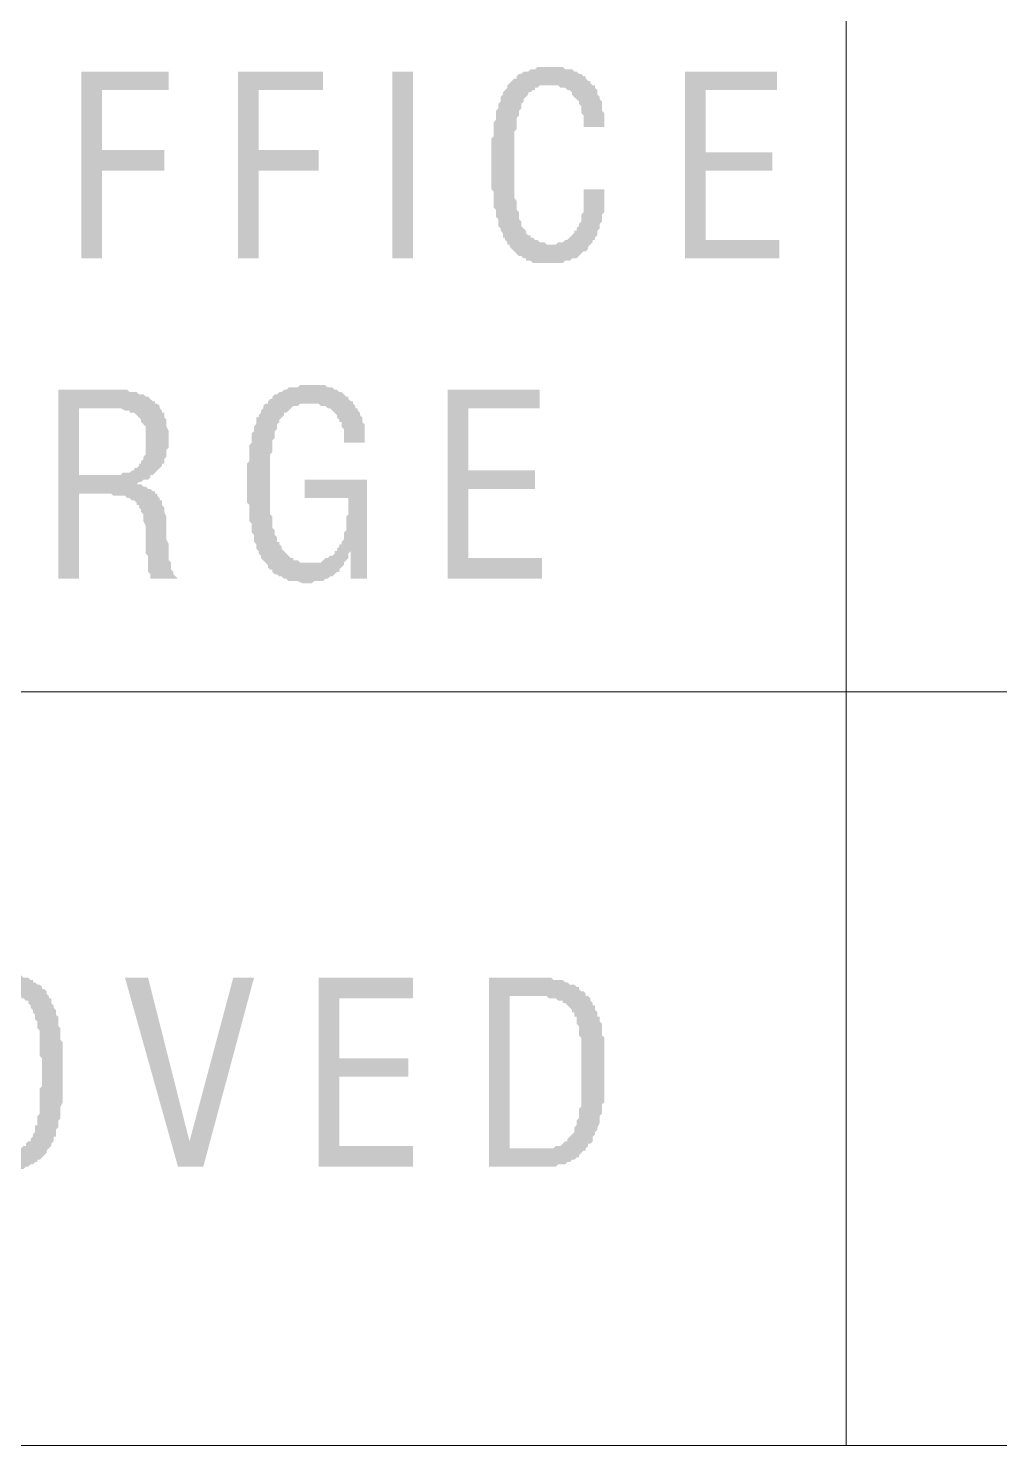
# Model space of a CAD drawing. Header units: millimetres. Extents: x 29 to 95071, y 20 to 67221.
# Drawn here: x 72826 to 74916, y 1616 to 4663 of the extents above; entities that cross this region are included whole.
import ezdxf

# ---------------------------------------------------------------- set-up
doc = ezdxf.new("R2010")
doc.units = ezdxf.units.MM

msp = doc.modelspace()

# ---------------------------------------------------------------- hatches: boundary and pattern name
h = msp.add_hatch(color=7)
h.dxf.hatch_style = 2
h.paths.add_polyline_path([(74020.4, 4317.1), (74065, 4317.1), (74065, 4307.2), (74065, 4302.2), (74065, 4297.3), (74065, 4287.3), (74065, 4282.4), (74065, 4277.4), (74065, 4272.5), (74065, 4267.5), (74060, 4262.6), (74060, 4257.6), (74060, 4252.6), (74060, 4247.7), (74055.1, 4242.7), (74055.1, 4237.8), (74055.1, 4232.8), (74050.1, 4227.9), (74050.1, 4222.9), (74050.1, 4217.9), (74045.1, 4213), (74045.1, 4208), (74040.2, 4208), (74040.2, 4203.1), (74035.2, 4198.1), (74030.3, 4193.2), (74030.3, 4188.2), (74025.3, 4183.3), (74020.4, 4183.3), (74015.4, 4178.3), (74010.5, 4173.3), (74005.5, 4168.4), (74000.5, 4168.4), (73995.6, 4168.4), (73990.6, 4163.4), (73985.7, 4163.4), (73980.7, 4163.4), (73975.8, 4158.5), (73970.8, 4158.5), (73965.8, 4158.5), (73960.9, 4158.5), (73955.9, 4158.5), (73951, 4158.5), (73946, 4158.5), (73941.1, 4158.5), (73936.1, 4158.5), (73926.2, 4158.5), (73921.2, 4158.5), (73916.3, 4158.5), (73911.3, 4158.5), (73906.4, 4163.4), (73901.4, 4163.4), (73896.5, 4163.4), (73896.5, 4168.4), (73891.5, 4168.4), (73886.5, 4173.3), (73881.6, 4173.3), (73876.6, 4178.3), (73871.7, 4183.3), (73866.7, 4188.2), (73861.8, 4193.2), (73861.8, 4198.1), (73856.8, 4198.1), (73856.8, 4203.1), (73851.8, 4208), (73851.8, 4213), (73846.9, 4213), (73846.9, 4217.9), (73846.9, 4222.9), (73841.9, 4227.9), (73841.9, 4232.8), (73837, 4237.8), (73837, 4242.7), (73837, 4247.7), (73837, 4252.6), (73832, 4257.6), (73832, 4262.6), (73832, 4267.5), (73832, 4272.5), (73827.1, 4277.4), (73827.1, 4282.4), (73827.1, 4287.3), (73827.1, 4292.3), (73827.1, 4297.3), (73827.1, 4302.2), (73827.1, 4312.1), (73822.1, 4317.1), (73822.1, 4322), (73822.1, 4327), (73822.1, 4336.9), (73822.1, 4341.9), (73822.1, 4346.8), (73822.1, 4356.7), (73822.1, 4361.7), (73822.1, 4366.6), (73822.1, 4376.6), (73822.1, 4381.5), (73822.1, 4386.5), (73822.1, 4396.4), (73822.1, 4401.3), (73822.1, 4406.3), (73822.1, 4416.2), (73822.1, 4421.2), (73822.1, 4426.1), (73827.1, 4431.1), (73827.1, 4441), (73827.1, 4445.9), (73827.1, 4450.9), (73827.1, 4455.9), (73827.1, 4460.8), (73832, 4465.8), (73832, 4470.7), (73832, 4475.7), (73832, 4480.6), (73832, 4485.6), (73837, 4490.6), (73837, 4495.5), (73837, 4500.5), (73841.9, 4505.4), (73841.9, 4510.4), (73841.9, 4515.3), (73846.9, 4520.3), (73846.9, 4525.3), (73851.8, 4530.2), (73856.8, 4535.2), (73856.8, 4540.1), (73861.8, 4545.1), (73866.7, 4550), (73871.7, 4555), (73876.6, 4555), (73876.6, 4559.9), (73881.6, 4564.9), (73886.5, 4564.9), (73891.5, 4569.9), (73896.5, 4569.9), (73901.4, 4569.9), (73906.4, 4574.8), (73911.3, 4574.8), (73916.3, 4574.8), (73921.2, 4579.8), (73926.2, 4579.8), (73931.1, 4579.8), (73936.1, 4579.8), (73941.1, 4579.8), (73946, 4579.8), (73955.9, 4579.8), (73960.9, 4579.8), (73965.8, 4579.8), (73970.8, 4579.8), (73975.8, 4579.8), (73980.7, 4574.8), (73985.7, 4574.8), (73990.6, 4574.8), (73995.6, 4574.8), (74000.5, 4569.9), (74005.5, 4569.9), (74010.5, 4564.9), (74015.4, 4564.9), (74020.4, 4559.9), (74025.3, 4559.9), (74025.3, 4555), (74030.3, 4550), (74035.2, 4550), (74035.2, 4545.1), (74040.2, 4540.1), (74045.1, 4540.1), (74045.1, 4535.2), (74050.1, 4530.2), (74050.1, 4525.3), (74050.1, 4520.3), (74055.1, 4515.3), (74055.1, 4510.4), (74060, 4505.4), (74060, 4500.5), (74060, 4495.5), (74060, 4490.6), (74060, 4485.6), (74065, 4480.6), (74065, 4475.7), (74065, 4465.8), (74065, 4460.8), (74065, 4455.9), (74065, 4450.9), (74020.4, 4450.9), (74020.4, 4455.9), (74020.4, 4465.8), (74020.4, 4470.7), (74020.4, 4475.7), (74015.4, 4480.6), (74015.4, 4485.6), (74015.4, 4490.6), (74015.4, 4495.5), (74010.5, 4500.5), (74010.5, 4505.4), (74005.5, 4510.4), (74000.5, 4515.3), (73995.6, 4520.3), (73995.6, 4525.3), (73990.6, 4530.2), (73985.7, 4530.2), (73980.7, 4535.2), (73975.8, 4535.2), (73970.8, 4535.2), (73965.8, 4540.1), (73960.9, 4540.1), (73955.9, 4540.1), (73951, 4540.1), (73946, 4540.1), (73941.1, 4540.1), (73936.1, 4540.1), (73931.1, 4540.1), (73926.2, 4540.1), (73921.2, 4535.2), (73916.3, 4535.2), (73916.3, 4530.2), (73911.3, 4530.2), (73906.4, 4525.3), (73901.4, 4525.3), (73901.4, 4520.3), (73896.5, 4515.3), (73891.5, 4510.4), (73891.5, 4505.4), (73886.5, 4500.5), (73886.5, 4495.5), (73886.5, 4490.6), (73881.6, 4485.6), (73881.6, 4480.6), (73881.6, 4475.7), (73876.6, 4470.7), (73876.6, 4465.8), (73876.6, 4460.8), (73876.6, 4455.9), (73876.6, 4450.9), (73876.6, 4445.9), (73871.7, 4441), (73871.7, 4436), (73871.7, 4431.1), (73871.7, 4421.2), (73871.7, 4416.2), (73871.7, 4411.3), (73871.7, 4406.3), (73871.7, 4396.4), (73871.7, 4391.4), (73871.7, 4386.5), (73871.7, 4376.6), (73871.7, 4371.6), (73871.7, 4366.6), (73871.7, 4361.7), (73871.7, 4351.8), (73871.7, 4346.8), (73871.7, 4336.9), (73871.7, 4331.9), (73871.7, 4327), (73871.7, 4322), (73871.7, 4312.1), (73871.7, 4307.2), (73871.7, 4302.2), (73871.7, 4297.3), (73876.6, 4292.3), (73876.6, 4287.3), (73876.6, 4282.4), (73876.6, 4277.4), (73876.6, 4272.5), (73881.6, 4267.5), (73881.6, 4262.6), (73881.6, 4257.6), (73881.6, 4252.6), (73886.5, 4247.7), (73886.5, 4242.7), (73886.5, 4237.8), (73891.5, 4232.8), (73896.5, 4227.9), (73896.5, 4222.9), (73901.4, 4217.9), (73906.4, 4217.9), (73906.4, 4213), (73911.3, 4213), (73916.3, 4208), (73921.2, 4208), (73926.2, 4203.1), (73931.1, 4203.1), (73936.1, 4203.1), (73941.1, 4198.1), (73946, 4198.1), (73951, 4198.1), (73955.9, 4198.1), (73960.9, 4198.1), (73965.8, 4203.1), (73970.8, 4203.1), (73975.8, 4203.1), (73980.7, 4208), (73985.7, 4208), (73990.6, 4213), (73995.6, 4217.9), (74000.5, 4222.9), (74000.5, 4227.9), (74005.5, 4227.9), (74005.5, 4232.8), (74010.5, 4237.8), (74010.5, 4242.7), (74015.4, 4247.7), (74015.4, 4252.6), (74015.4, 4257.6), (74015.4, 4262.6), (74020.4, 4267.5), (74020.4, 4272.5), (74020.4, 4277.4), (74020.4, 4282.4), (74020.4, 4292.3), (74020.4, 4297.3), (74020.4, 4302.2), (74020.4, 4307.2)])
h = msp.add_hatch(color=7)
h.dxf.hatch_style = 2
h.paths.add_polyline_path([(72939.8, 4168.4), (72939.8, 4569.9), (73128.2, 4569.9), (73128.2, 4530.2), (72984.4, 4530.2), (72984.4, 4401.3), (73118.3, 4401.3), (73118.3, 4356.7), (72984.4, 4356.7), (72984.4, 4168.4)])
h = msp.add_hatch(color=7)
h.dxf.hatch_style = 2
h.paths.add_polyline_path([(73276.9, 4168.4), (73276.9, 4569.9), (73460.3, 4569.9), (73460.3, 4530.2), (73321.5, 4530.2), (73321.5, 4401.3), (73450.4, 4401.3), (73450.4, 4356.7), (73321.5, 4356.7), (73321.5, 4168.4)])
h = msp.add_hatch(color=7)
h.dxf.hatch_style = 2
h.paths.add_polyline_path([(73609, 4168.4), (73609, 4569.9), (73653.6, 4569.9), (73653.6, 4168.4)])
h = msp.add_hatch(color=7)
h.dxf.hatch_style = 2
h.paths.add_polyline_path([(74238.5, 4168.4), (74238.5, 4569.9), (74436.7, 4569.9), (74436.7, 4530.2), (74283.1, 4530.2), (74283.1, 4396.4), (74426.8, 4396.4), (74426.8, 4356.7), (74283.1, 4356.7), (74283.1, 4208), (74441.7, 4208), (74441.7, 4168.4)])
h = msp.add_hatch(color=7)
h.paths.add_polyline_path([(72934.9, 3702.5), (72989.4, 3702.5), (72994.4, 3702.5), (72999.3, 3702.5), (73009.2, 3702.5), (73014.2, 3702.5), (73019.1, 3702.5), (73024.1, 3702.5), (73029.1, 3707.4), (73034, 3707.4), (73039, 3707.4), (73043.9, 3707.4), (73048.9, 3712.4), (73053.8, 3712.4), (73053.8, 3717.3), (73058.8, 3717.3), (73063.8, 3722.3), (73063.8, 3727.2), (73068.7, 3727.2), (73068.7, 3732.2), (73073.7, 3737.2), (73073.7, 3742.1), (73078.6, 3747.1), (73078.6, 3752), (73078.6, 3757), (73078.6, 3761.9), (73078.6, 3766.9), (73078.6, 3776.8), (73078.6, 3781.8), (73078.6, 3786.7), (73078.6, 3791.7), (73078.6, 3801.6), (73078.6, 3806.6), (73073.7, 3811.5), (73068.7, 3816.5), (73068.7, 3821.4), (73063.8, 3826.4), (73058.8, 3831.3), (73053.8, 3836.3), (73048.9, 3836.3), (73043.9, 3836.3), (73043.9, 3841.2), (73039, 3841.2), (73034, 3841.2), (73024.1, 3846.2), (73019.1, 3846.2), (73014.2, 3846.2), (73009.2, 3846.2), (73004.3, 3846.2), (72999.3, 3846.2), (72934.9, 3846.2)])
h.paths.add_polyline_path([(72890.3, 3479.4), (72890.3, 3885.9), (73004.3, 3885.9), (73009.2, 3885.9), (73014.2, 3885.9), (73024.1, 3885.9), (73029.1, 3885.9), (73034, 3885.9), (73039, 3885.9), (73043.9, 3880.9), (73048.9, 3880.9), (73053.8, 3880.9), (73058.8, 3880.9), (73063.8, 3875.9), (73068.7, 3875.9), (73073.7, 3875.9), (73078.6, 3871), (73083.6, 3871), (73088.5, 3866), (73093.5, 3861.1), (73098.4, 3861.1), (73098.4, 3856.1), (73103.4, 3856.1), (73108.4, 3851.2), (73108.4, 3846.2), (73113.3, 3841.2), (73113.3, 3836.3), (73118.3, 3836.3), (73118.3, 3831.3), (73118.3, 3826.4), (73123.2, 3821.4), (73123.2, 3816.5), (73123.2, 3811.5), (73123.2, 3806.6), (73128.2, 3796.6), (73128.2, 3791.7), (73128.2, 3786.7), (73128.2, 3781.8), (73128.2, 3776.8), (73128.2, 3771.9), (73128.2, 3761.9), (73123.2, 3757), (73123.2, 3752), (73123.2, 3747.1), (73123.2, 3742.1), (73118.3, 3737.2), (73118.3, 3732.2), (73118.3, 3727.2), (73113.3, 3727.2), (73113.3, 3722.3), (73108.4, 3717.3), (73103.4, 3712.4), (73098.4, 3707.4), (73093.5, 3702.5), (73088.5, 3702.5), (73088.5, 3697.5), (73083.6, 3692.6), (73078.6, 3692.6), (73073.7, 3692.6), (73068.7, 3687.6), (73063.8, 3687.6), (73058.8, 3682.6), (73053.8, 3682.6), (73058.8, 3682.6), (73063.8, 3682.6), (73068.7, 3682.6), (73073.7, 3677.7), (73078.6, 3677.7), (73083.6, 3672.7), (73088.5, 3672.7), (73093.5, 3667.8), (73098.4, 3667.8), (73098.4, 3662.8), (73103.4, 3662.8), (73103.4, 3657.9), (73108.4, 3652.9), (73108.4, 3647.9), (73113.3, 3647.9), (73113.3, 3643), (73113.3, 3638), (73118.3, 3633.1), (73118.3, 3628.1), (73118.3, 3623.2), (73123.2, 3613.2), (73123.2, 3608.3), (73123.2, 3603.3), (73123.2, 3598.4), (73123.2, 3593.4), (73123.2, 3588.5), (73123.2, 3583.5), (73123.2, 3578.6), (73123.2, 3573.6), (73123.2, 3563.7), (73128.2, 3553.8), (73128.2, 3543.9), (73128.2, 3538.9), (73128.2, 3533.9), (73128.2, 3524), (73128.2, 3519.1), (73133.1, 3514.1), (73133.1, 3509.2), (73133.1, 3504.2), (73133.1, 3499.2), (73138.1, 3494.3), (73138.1, 3489.3), (73143.1, 3484.4), (73148, 3479.4), (73088.5, 3479.4), (73088.5, 3484.4), (73088.5, 3489.3), (73083.6, 3494.3), (73083.6, 3499.2), (73083.6, 3504.2), (73083.6, 3509.2), (73083.6, 3514.1), (73083.6, 3519.1), (73083.6, 3529), (73078.6, 3533.9), (73078.6, 3543.9), (73078.6, 3548.8), (73078.6, 3553.8), (73078.6, 3558.7), (73078.6, 3563.7), (73078.6, 3573.6), (73078.6, 3578.6), (73078.6, 3583.5), (73078.6, 3588.5), (73078.6, 3593.4), (73073.7, 3603.3), (73073.7, 3608.3), (73073.7, 3613.2), (73073.7, 3618.2), (73068.7, 3623.2), (73068.7, 3628.1), (73063.8, 3633.1), (73063.8, 3638), (73058.8, 3638), (73058.8, 3643), (73053.8, 3647.9), (73048.9, 3647.9), (73043.9, 3652.9), (73039, 3652.9), (73034, 3657.9), (73029.1, 3657.9), (73024.1, 3657.9), (73014.2, 3657.9), (73009.2, 3657.9), (73004.3, 3662.8), (72999.3, 3662.8), (72989.4, 3662.8), (72934.9, 3662.8), (72934.9, 3479.4)])
h = msp.add_hatch(color=7)
h.dxf.hatch_style = 2
h.paths.add_polyline_path([(73519.8, 3479.4), (73519.8, 3538.9), (73514.8, 3533.9), (73514.8, 3524), (73509.8, 3519.1), (73504.9, 3514.1), (73504.9, 3509.2), (73499.9, 3504.2), (73495, 3499.2), (73495, 3494.3), (73490, 3494.3), (73485.1, 3489.3), (73480.1, 3484.4), (73475.1, 3484.4), (73470.2, 3479.4), (73465.2, 3479.4), (73460.3, 3474.5), (73455.3, 3474.5), (73450.4, 3474.5), (73445.4, 3474.5), (73440.5, 3474.5), (73435.5, 3469.5), (73430.5, 3469.5), (73425.6, 3469.5), (73420.6, 3469.5), (73415.7, 3469.5), (73405.8, 3474.5), (73400.8, 3474.5), (73395.8, 3474.5), (73390.9, 3474.5), (73385.9, 3474.5), (73381, 3479.4), (73376, 3479.4), (73371.1, 3484.4), (73366.1, 3484.4), (73361.1, 3489.3), (73356.2, 3489.3), (73351.2, 3494.3), (73351.2, 3499.2), (73346.3, 3499.2), (73341.3, 3504.2), (73341.3, 3509.2), (73336.4, 3514.1), (73331.4, 3519.1), (73326.5, 3524), (73326.5, 3529), (73321.5, 3533.9), (73321.5, 3538.9), (73316.5, 3543.9), (73316.5, 3548.8), (73316.5, 3553.8), (73311.6, 3558.7), (73311.6, 3563.7), (73311.6, 3568.6), (73311.6, 3573.6), (73306.6, 3578.6), (73306.6, 3583.5), (73306.6, 3588.5), (73306.6, 3593.4), (73306.6, 3598.4), (73301.7, 3603.3), (73301.7, 3608.3), (73301.7, 3613.2), (73301.7, 3618.2), (73301.7, 3623.2), (73301.7, 3633.1), (73301.7, 3638), (73296.7, 3643), (73296.7, 3647.9), (73296.7, 3657.9), (73296.7, 3662.8), (73296.7, 3667.8), (73296.7, 3677.7), (73296.7, 3682.6), (73296.7, 3687.6), (73296.7, 3692.6), (73296.7, 3702.5), (73296.7, 3707.4), (73296.7, 3712.4), (73296.7, 3722.3), (73296.7, 3727.2), (73301.7, 3732.2), (73301.7, 3737.2), (73301.7, 3747.1), (73301.7, 3752), (73301.7, 3757), (73301.7, 3761.9), (73301.7, 3766.9), (73306.6, 3771.9), (73306.6, 3776.8), (73306.6, 3781.8), (73306.6, 3786.7), (73306.6, 3791.7), (73311.6, 3796.6), (73311.6, 3801.6), (73311.6, 3806.6), (73316.5, 3811.5), (73316.5, 3816.5), (73316.5, 3821.4), (73316.5, 3826.4), (73321.5, 3826.4), (73321.5, 3831.3), (73326.5, 3836.3), (73326.5, 3841.2), (73331.4, 3846.2), (73331.4, 3851.2), (73336.4, 3856.1), (73341.3, 3856.1), (73341.3, 3861.1), (73346.3, 3866), (73351.2, 3866), (73351.2, 3871), (73356.2, 3875.9), (73361.1, 3875.9), (73366.1, 3880.9), (73371.1, 3880.9), (73376, 3885.9), (73381, 3885.9), (73385.9, 3890.8), (73390.9, 3890.8), (73395.8, 3890.8), (73405.8, 3890.8), (73410.7, 3895.8), (73415.7, 3895.8), (73420.6, 3895.8), (73425.6, 3895.8), (73430.5, 3895.8), (73435.5, 3895.8), (73440.5, 3895.8), (73445.4, 3895.8), (73450.4, 3895.8), (73455.3, 3895.8), (73465.2, 3895.8), (73470.2, 3890.8), (73475.1, 3890.8), (73480.1, 3890.8), (73485.1, 3885.9), (73490, 3885.9), (73495, 3880.9), (73499.9, 3880.9), (73504.9, 3875.9), (73509.8, 3871), (73514.8, 3871), (73514.8, 3866), (73519.8, 3861.1), (73524.7, 3861.1), (73524.7, 3856.1), (73529.7, 3851.2), (73529.7, 3846.2), (73534.6, 3846.2), (73534.6, 3841.2), (73539.6, 3836.3), (73539.6, 3831.3), (73544.5, 3826.4), (73544.5, 3821.4), (73544.5, 3816.5), (73549.5, 3811.5), (73549.5, 3806.6), (73549.5, 3801.6), (73549.5, 3796.6), (73549.5, 3786.7), (73549.5, 3781.8), (73549.5, 3776.8), (73549.5, 3771.9), (73504.9, 3771.9), (73504.9, 3776.8), (73504.9, 3781.8), (73504.9, 3786.7), (73504.9, 3791.7), (73504.9, 3801.6), (73499.9, 3806.6), (73499.9, 3811.5), (73499.9, 3816.5), (73495, 3816.5), (73495, 3821.4), (73490, 3826.4), (73490, 3831.3), (73485.1, 3836.3), (73480.1, 3841.2), (73475.1, 3846.2), (73470.2, 3846.2), (73465.2, 3851.2), (73460.3, 3851.2), (73455.3, 3851.2), (73450.4, 3856.1), (73445.4, 3856.1), (73440.5, 3856.1), (73435.5, 3856.1), (73430.5, 3856.1), (73425.6, 3856.1), (73420.6, 3856.1), (73415.7, 3856.1), (73410.7, 3856.1), (73405.8, 3851.2), (73400.8, 3851.2), (73395.8, 3851.2), (73390.9, 3846.2), (73385.9, 3841.2), (73381, 3836.3), (73376, 3836.3), (73376, 3831.3), (73371.1, 3826.4), (73366.1, 3821.4), (73366.1, 3816.5), (73361.1, 3811.5), (73361.1, 3806.6), (73361.1, 3801.6), (73356.2, 3796.6), (73356.2, 3791.7), (73356.2, 3786.7), (73356.2, 3781.8), (73351.2, 3776.8), (73351.2, 3771.9), (73351.2, 3766.9), (73351.2, 3761.9), (73351.2, 3757), (73351.2, 3752), (73346.3, 3747.1), (73346.3, 3742.1), (73346.3, 3737.2), (73346.3, 3727.2), (73346.3, 3722.3), (73346.3, 3717.3), (73346.3, 3707.4), (73346.3, 3702.5), (73346.3, 3697.5), (73346.3, 3687.6), (73346.3, 3682.6), (73346.3, 3672.7), (73346.3, 3667.8), (73346.3, 3657.9), (73346.3, 3652.9), (73346.3, 3647.9), (73346.3, 3638), (73346.3, 3633.1), (73346.3, 3628.1), (73346.3, 3623.2), (73346.3, 3618.2), (73351.2, 3613.2), (73351.2, 3603.3), (73351.2, 3598.4), (73351.2, 3593.4), (73351.2, 3588.5), (73356.2, 3583.5), (73356.2, 3578.6), (73356.2, 3573.6), (73361.1, 3568.6), (73361.1, 3563.7), (73361.1, 3558.7), (73366.1, 3558.7), (73366.1, 3553.8), (73371.1, 3548.8), (73371.1, 3543.9), (73376, 3538.9), (73381, 3533.9), (73385.9, 3529), (73390.9, 3524), (73395.8, 3524), (73395.8, 3519.1), (73400.8, 3519.1), (73405.8, 3519.1), (73410.7, 3514.1), (73415.7, 3514.1), (73420.6, 3514.1), (73425.6, 3514.1), (73430.5, 3514.1), (73435.5, 3514.1), (73440.5, 3514.1), (73450.4, 3514.1), (73455.3, 3514.1), (73460.3, 3519.1), (73465.2, 3524), (73470.2, 3524), (73475.1, 3529), (73480.1, 3529), (73485.1, 3533.9), (73485.1, 3538.9), (73490, 3538.9), (73490, 3543.9), (73495, 3548.8), (73495, 3553.8), (73499.9, 3553.8), (73499.9, 3558.7), (73504.9, 3563.7), (73504.9, 3568.6), (73504.9, 3573.6), (73504.9, 3578.6), (73509.8, 3583.5), (73509.8, 3588.5), (73509.8, 3593.4), (73509.8, 3598.4), (73509.8, 3603.3), (73509.8, 3613.2), (73514.8, 3618.2), (73514.8, 3623.2), (73514.8, 3628.1), (73514.8, 3633.1), (73514.8, 3638), (73514.8, 3643), (73514.8, 3647.9), (73514.8, 3652.9), (73420.6, 3652.9), (73420.6, 3692.6), (73554.5, 3692.6), (73554.5, 3479.4)])
h = msp.add_hatch(color=7)
h.dxf.hatch_style = 2
h.paths.add_polyline_path([(73727.9, 3479.4), (73727.9, 3885.9), (73926.2, 3885.9), (73926.2, 3846.2), (73772.5, 3846.2), (73772.5, 3712.4), (73916.3, 3712.4), (73916.3, 3672.7), (73772.5, 3672.7), (73772.5, 3524), (73931.1, 3524), (73931.1, 3479.4)])
h = msp.add_hatch(color=7)
h.paths.add_polyline_path([(72687.1, 2418.7), (72687.1, 2408.8), (72687.1, 2403.9), (72687.1, 2393.9), (72687.1, 2389), (72687.1, 2384), (72687.1, 2374.1), (72692, 2369.2), (72692, 2364.2), (72692, 2359.2), (72692, 2349.3), (72692, 2344.4), (72692, 2339.4), (72692, 2334.5), (72692, 2329.5), (72697, 2324.5), (72697, 2319.6), (72697, 2314.6), (72697, 2309.7), (72697, 2304.7), (72701.9, 2299.8), (72701.9, 2294.8), (72701.9, 2289.9), (72706.9, 2284.9), (72706.9, 2279.9), (72711.8, 2275), (72716.8, 2270), (72716.8, 2265.1), (72721.8, 2265.1), (72726.7, 2260.1), (72726.7, 2255.2), (72731.7, 2255.2), (72736.6, 2250.2), (72741.6, 2250.2), (72746.5, 2250.2), (72751.5, 2245.2), (72756.4, 2245.2), (72761.4, 2245.2), (72766.4, 2245.2), (72771.3, 2245.2), (72776.3, 2245.2), (72781.2, 2245.2), (72786.2, 2245.2), (72791.1, 2250.2), (72796.1, 2250.2), (72801.1, 2250.2), (72806, 2255.2), (72811, 2255.2), (72815.9, 2260.1), (72820.9, 2260.1), (72820.9, 2265.1), (72825.8, 2270), (72830.8, 2270), (72830.8, 2275), (72835.8, 2279.9), (72835.8, 2284.9), (72840.7, 2289.9), (72840.7, 2294.8), (72840.7, 2299.8), (72840.7, 2304.7), (72845.7, 2304.7), (72845.7, 2309.7), (72845.7, 2314.6), (72845.7, 2319.6), (72845.7, 2324.5), (72850.6, 2329.5), (72850.6, 2334.5), (72850.6, 2339.4), (72850.6, 2344.4), (72850.6, 2349.3), (72850.6, 2359.2), (72850.6, 2364.2), (72850.6, 2369.2), (72850.6, 2374.1), (72850.6, 2384), (72855.6, 2389), (72855.6, 2398.9), (72855.6, 2403.9), (72855.6, 2413.8), (72855.6, 2418.7), (72855.6, 2423.7), (72855.6, 2433.6), (72855.6, 2438.5), (72855.6, 2448.5), (72850.6, 2453.4), (72850.6, 2458.4), (72850.6, 2468.3), (72850.6, 2473.2), (72850.6, 2478.2), (72850.6, 2483.2), (72850.6, 2493.1), (72850.6, 2498), (72850.6, 2503), (72850.6, 2507.9), (72845.7, 2512.9), (72845.7, 2517.9), (72845.7, 2522.8), (72845.7, 2527.8), (72840.7, 2532.7), (72840.7, 2537.7), (72840.7, 2542.6), (72835.8, 2547.6), (72835.8, 2552.5), (72830.8, 2557.5), (72830.8, 2562.5), (72825.8, 2567.4), (72825.8, 2572.4), (72820.9, 2572.4), (72815.9, 2577.3), (72811, 2577.3), (72811, 2582.3), (72806, 2582.3), (72801.1, 2587.2), (72796.1, 2587.2), (72791.1, 2587.2), (72786.2, 2587.2), (72781.2, 2587.2), (72771.3, 2592.2), (72766.4, 2587.2), (72761.4, 2587.2), (72756.4, 2587.2), (72751.5, 2587.2), (72746.5, 2587.2), (72741.6, 2582.3), (72736.6, 2582.3), (72731.7, 2577.3), (72726.7, 2577.3), (72721.8, 2572.4), (72716.8, 2567.4), (72711.8, 2562.5), (72711.8, 2557.5), (72706.9, 2552.5), (72706.9, 2547.6), (72701.9, 2547.6), (72701.9, 2542.6), (72701.9, 2537.7), (72697, 2532.7), (72697, 2527.8), (72697, 2522.8), (72697, 2517.9), (72697, 2512.9), (72692, 2507.9), (72692, 2503), (72692, 2498), (72692, 2493.1), (72692, 2488.1), (72692, 2483.2), (72692, 2478.2), (72692, 2468.3), (72687.1, 2463.3), (72687.1, 2458.4), (72687.1, 2453.4), (72687.1, 2443.5), (72687.1, 2438.5), (72687.1, 2428.6), (72687.1, 2423.7)])
h.paths.add_polyline_path([(72642.4, 2418.7), (72642.4, 2423.7), (72642.4, 2433.6), (72642.4, 2438.5), (72642.4, 2443.5), (72642.4, 2453.4), (72642.4, 2458.4), (72642.4, 2463.3), (72642.4, 2473.2), (72642.4, 2478.2), (72642.4, 2483.2), (72642.4, 2488.1), (72647.4, 2493.1), (72647.4, 2503), (72647.4, 2507.9), (72647.4, 2512.9), (72647.4, 2517.9), (72652.4, 2522.8), (72652.4, 2527.8), (72652.4, 2532.7), (72652.4, 2537.7), (72652.4, 2542.6), (72657.3, 2542.6), (72657.3, 2547.6), (72657.3, 2552.5), (72662.3, 2557.5), (72662.3, 2562.5), (72662.3, 2567.4), (72667.2, 2567.4), (72667.2, 2572.4), (72667.2, 2577.3), (72672.2, 2577.3), (72672.2, 2582.3), (72672.2, 2587.2), (72677.1, 2587.2), (72682.1, 2592.2), (72682.1, 2597.2), (72687.1, 2602.1), (72692, 2602.1), (72692, 2607.1), (72697, 2612), (72701.9, 2612), (72706.9, 2617), (72711.8, 2617), (72716.8, 2617), (72721.8, 2621.9), (72726.7, 2621.9), (72731.7, 2626.9), (72736.6, 2626.9), (72741.6, 2626.9), (72746.5, 2626.9), (72751.5, 2626.9), (72756.4, 2631.9), (72761.4, 2631.9), (72766.4, 2631.9), (72771.3, 2631.9), (72776.3, 2631.9), (72781.2, 2631.9), (72791.1, 2631.9), (72796.1, 2626.9), (72801.1, 2626.9), (72806, 2626.9), (72811, 2626.9), (72815.9, 2621.9), (72820.9, 2621.9), (72825.8, 2621.9), (72830.8, 2617), (72835.8, 2617), (72835.8, 2612), (72840.7, 2612), (72845.7, 2607.1), (72850.6, 2607.1), (72855.6, 2602.1), (72855.6, 2597.2), (72860.5, 2597.2), (72865.5, 2592.2), (72865.5, 2587.2), (72870.4, 2582.3), (72870.4, 2577.3), (72875.4, 2577.3), (72875.4, 2572.4), (72875.4, 2567.4), (72880.4, 2562.5), (72880.4, 2557.5), (72885.3, 2552.5), (72885.3, 2547.6), (72885.3, 2542.6), (72890.3, 2537.7), (72890.3, 2532.7), (72890.3, 2527.8), (72890.3, 2522.8), (72890.3, 2517.9), (72895.2, 2512.9), (72895.2, 2507.9), (72895.2, 2503), (72895.2, 2498), (72895.2, 2493.1), (72895.2, 2488.1), (72900.2, 2483.2), (72900.2, 2473.2), (72900.2, 2468.3), (72900.2, 2463.3), (72900.2, 2458.4), (72900.2, 2448.5), (72900.2, 2443.5), (72900.2, 2438.5), (72900.2, 2428.6), (72900.2, 2423.7), (72900.2, 2418.7), (72900.2, 2408.8), (72900.2, 2403.9), (72900.2, 2398.9), (72900.2, 2389), (72900.2, 2384), (72900.2, 2379.1), (72900.2, 2369.2), (72900.2, 2364.2), (72900.2, 2359.2), (72900.2, 2354.3), (72895.2, 2344.4), (72895.2, 2339.4), (72895.2, 2334.5), (72895.2, 2329.5), (72895.2, 2324.5), (72895.2, 2319.6), (72890.3, 2314.6), (72890.3, 2309.7), (72890.3, 2304.7), (72890.3, 2299.8), (72885.3, 2294.8), (72885.3, 2289.9), (72885.3, 2284.9), (72885.3, 2279.9), (72880.4, 2279.9), (72880.4, 2275), (72880.4, 2270), (72875.4, 2265.1), (72875.4, 2260.1), (72870.4, 2255.2), (72865.5, 2250.2), (72865.5, 2245.2), (72860.5, 2240.3), (72855.6, 2235.3), (72850.6, 2230.4), (72845.7, 2230.4), (72845.7, 2225.4), (72840.7, 2225.4), (72835.8, 2220.5), (72830.8, 2220.5), (72825.8, 2215.5), (72820.9, 2215.5), (72815.9, 2210.5), (72811, 2210.5), (72806, 2210.5), (72801.1, 2210.5), (72796.1, 2205.6), (72791.1, 2205.6), (72786.2, 2205.6), (72781.2, 2205.6), (72776.3, 2205.6), (72771.3, 2205.6), (72766.4, 2205.6), (72761.4, 2205.6), (72751.5, 2205.6), (72746.5, 2205.6), (72741.6, 2210.5), (72736.6, 2210.5), (72731.7, 2210.5), (72726.7, 2210.5), (72721.8, 2215.5), (72716.8, 2215.5), (72711.8, 2215.5), (72706.9, 2220.5), (72701.9, 2225.4), (72697, 2225.4), (72692, 2230.4), (72692, 2235.3), (72687.1, 2235.3), (72682.1, 2240.3), (72677.1, 2245.2), (72677.1, 2250.2), (72672.2, 2255.2), (72672.2, 2260.1), (72667.2, 2260.1), (72667.2, 2265.1), (72662.3, 2270), (72662.3, 2275), (72657.3, 2279.9), (72657.3, 2284.9), (72657.3, 2289.9), (72657.3, 2294.8), (72652.4, 2299.8), (72652.4, 2304.7), (72652.4, 2309.7), (72652.4, 2314.6), (72647.4, 2319.6), (72647.4, 2324.5), (72647.4, 2329.5), (72647.4, 2334.5), (72647.4, 2339.4), (72647.4, 2344.4), (72642.4, 2349.3), (72642.4, 2354.3), (72642.4, 2364.2), (72642.4, 2369.2), (72642.4, 2374.1), (72642.4, 2379.1), (72642.4, 2389), (72642.4, 2393.9), (72642.4, 2398.9), (72642.4, 2408.8), (72642.4, 2413.8)])
h = msp.add_hatch(color=7)
h.dxf.hatch_style = 2
h.paths.add_polyline_path([(73148, 2215.5), (73034, 2621.9), (73083.6, 2621.9), (73172.8, 2270), (73267, 2621.9), (73311.6, 2621.9), (73202.5, 2215.5)])
h = msp.add_hatch(color=7)
h.dxf.hatch_style = 2
h.paths.add_polyline_path([(73450.4, 2215.5), (73450.4, 2621.9), (73653.6, 2621.9), (73653.6, 2577.3), (73495, 2577.3), (73495, 2448.5), (73643.7, 2448.5), (73643.7, 2408.8), (73495, 2408.8), (73495, 2260.1), (73653.6, 2260.1), (73653.6, 2215.5)])
h = msp.add_hatch(color=7)
h.paths.add_polyline_path([(73861.8, 2255.2), (73921.2, 2255.2), (73931.1, 2255.2), (73936.1, 2255.2), (73941.1, 2255.2), (73946, 2255.2), (73951, 2255.2), (73955.9, 2255.2), (73960.9, 2260.1), (73965.8, 2260.1), (73970.8, 2260.1), (73975.8, 2265.1), (73980.7, 2270), (73985.7, 2270), (73985.7, 2275), (73990.6, 2279.9), (73995.6, 2284.9), (74000.5, 2289.9), (74000.5, 2294.8), (74000.5, 2299.8), (74005.5, 2304.7), (74005.5, 2309.7), (74005.5, 2314.6), (74010.5, 2319.6), (74010.5, 2329.5), (74010.5, 2334.5), (74010.5, 2339.4), (74015.4, 2344.4), (74015.4, 2349.3), (74015.4, 2354.3), (74015.4, 2359.2), (74015.4, 2369.2), (74015.4, 2374.1), (74015.4, 2379.1), (74015.4, 2384), (74015.4, 2389), (74015.4, 2393.9), (74015.4, 2403.9), (74015.4, 2408.8), (74015.4, 2413.8), (74015.4, 2418.7), (74015.4, 2423.7), (74015.4, 2433.6), (74015.4, 2438.5), (74015.4, 2448.5), (74015.4, 2453.4), (74015.4, 2458.4), (74015.4, 2468.3), (74015.4, 2473.2), (74015.4, 2478.2), (74015.4, 2483.2), (74015.4, 2493.1), (74010.5, 2498), (74010.5, 2503), (74010.5, 2507.9), (74010.5, 2512.9), (74010.5, 2517.9), (74005.5, 2522.8), (74005.5, 2527.8), (74005.5, 2532.7), (74005.5, 2537.7), (74000.5, 2537.7), (74000.5, 2542.6), (74000.5, 2547.6), (73995.6, 2547.6), (73995.6, 2552.5), (73990.6, 2557.5), (73985.7, 2562.5), (73980.7, 2567.4), (73975.8, 2567.4), (73975.8, 2572.4), (73970.8, 2572.4), (73965.8, 2572.4), (73960.9, 2577.3), (73955.9, 2577.3), (73951, 2577.3), (73946, 2577.3), (73941.1, 2582.3), (73931.1, 2582.3), (73926.2, 2582.3), (73921.2, 2582.3), (73861.8, 2582.3)])
h.paths.add_polyline_path([(73817.1, 2215.5), (73817.1, 2621.9), (73931.1, 2621.9), (73941.1, 2621.9), (73946, 2621.9), (73951, 2621.9), (73955.9, 2617), (73960.9, 2617), (73965.8, 2617), (73970.8, 2617), (73975.8, 2617), (73980.7, 2612), (73985.7, 2612), (73990.6, 2607.1), (73995.6, 2607.1), (74000.5, 2607.1), (74005.5, 2602.1), (74010.5, 2602.1), (74010.5, 2597.2), (74015.4, 2592.2), (74020.4, 2592.2), (74025.3, 2587.2), (74025.3, 2582.3), (74030.3, 2582.3), (74035.2, 2577.3), (74035.2, 2572.4), (74040.2, 2567.4), (74040.2, 2562.5), (74045.1, 2562.5), (74045.1, 2557.5), (74045.1, 2552.5), (74050.1, 2547.6), (74050.1, 2542.6), (74050.1, 2537.7), (74055.1, 2537.7), (74055.1, 2532.7), (74055.1, 2527.8), (74060, 2522.8), (74060, 2517.9), (74060, 2512.9), (74060, 2507.9), (74060, 2498), (74065, 2493.1), (74065, 2488.1), (74065, 2483.2), (74065, 2478.2), (74065, 2473.2), (74065, 2463.3), (74065, 2458.4), (74065, 2453.4), (74065, 2443.5), (74065, 2438.5), (74065, 2433.6), (74065, 2423.7), (74065, 2418.7), (74065, 2413.8), (74065, 2408.8), (74065, 2398.9), (74065, 2393.9), (74065, 2389), (74065, 2384), (74065, 2379.1), (74065, 2374.1), (74065, 2369.2), (74065, 2359.2), (74065, 2354.3), (74060, 2349.3), (74060, 2344.4), (74060, 2339.4), (74060, 2334.5), (74060, 2329.5), (74055.1, 2324.5), (74055.1, 2319.6), (74055.1, 2314.6), (74055.1, 2309.7), (74050.1, 2299.8), (74050.1, 2294.8), (74045.1, 2289.9), (74045.1, 2284.9), (74040.2, 2279.9), (74040.2, 2275), (74040.2, 2270), (74035.2, 2265.1), (74030.3, 2265.1), (74030.3, 2260.1), (74025.3, 2255.2), (74025.3, 2250.2), (74020.4, 2250.2), (74015.4, 2245.2), (74010.5, 2240.3), (74010.5, 2235.3), (74005.5, 2235.3), (74000.5, 2230.4), (73995.6, 2230.4), (73990.6, 2225.4), (73985.7, 2225.4), (73980.7, 2220.5), (73975.8, 2220.5), (73970.8, 2220.5), (73965.8, 2220.5), (73960.9, 2215.5), (73955.9, 2215.5), (73951, 2215.5), (73946, 2215.5), (73941.1, 2215.5), (73931.1, 2215.5), (73926.2, 2215.5), (73921.2, 2215.5)])

# ---------------------------------------------------------------- linework, layer by layer
at = {"color": 7, "lineweight": 0}
msp.add_lwpolyline([(93474.8, 1615.8), (3226.1, 1615.8), (3226.1, 65624.6), (93474.8, 65624.6)], close=True, dxfattribs=at)
for points in [[(70749, 1615.8), (93474.8, 1615.8), (93474.8, 9719.7)], [(74585.4, 9719.7), (74585.4, 1615.8)], [(70749, 3236.6), (78853, 3236.6)], [(71036.5, 1615.8), (93474.8, 1615.8)]]:
    msp.add_lwpolyline(points, dxfattribs=at)

doc.saveas('drawing.dxf')
